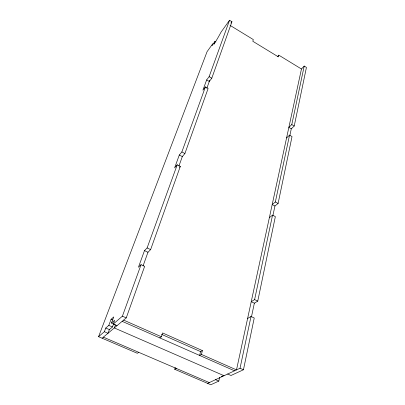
<?xml version="1.0" encoding="UTF-8"?>
<svg xmlns="http://www.w3.org/2000/svg" width="405" height="405" viewBox="0 0 405 405"><rect width="100%" height="100%" fill="white"/><g stroke="black" fill="none" stroke-linecap="round" stroke-linejoin="round"><path stroke-width="0.61" d="M227.65 374.028L230.992 375.491L243.456 369.765L254.239 318.001L251.024 316.482L247.602 318.477M251.434 316.978L254.355 303.183L257.757 301.102L275.354 216.619L272.55 215.136L269.365 217.662M272.914 215.546L274.939 205.998L278.103 203.431L292.025 136.581L289.534 135.154L286.573 137.953M289.793 135.852L291.281 128.82L294.227 126.006L306.433 67.422L304.211 66.061L301.457 69.002L236.505 369.897L201.417 354.421L199.604 355.428L200.602 351.611L202.404 350.588L162.592 332.945L161.408 336.773L159.778 337.897M207.618 383.383L240.028 368.251L251.024 316.482M254.355 303.183L251.227 301.69L254.608 299.589L272.55 215.136M274.939 205.998L272.2 204.535L275.349 201.958L289.534 135.154M291.281 128.82L288.846 127.413L291.782 124.588L304.211 66.061M175.238 367.502L174.732 369.299L210.813 384.75L218.796 381.085L219.652 377.425M201.417 354.421L202.404 350.588M301.457 69.002L278.817 55.166L278.377 56.877L252.801 41.275L253.327 39.584L230.07 25.368M102.116 338.21L126.249 317.884L144.641 266.358L141.056 264.673L138.439 267.244L144.499 250.599L147.116 247.936L177.213 164.81L180.296 166.44L150.614 249.617L147.972 252.264L143.061 265.938M178.954 165.959L182.311 156.613L184.903 153.535L208.124 88.462L205.416 86.908L202.915 90.168L206.636 79.957L209.122 76.677L229.549 20.25L231.944 21.718L211.78 78.216L209.279 81.481L206.636 79.957M206.833 88.3L209.709 80.296M117.004 325.671L113.273 324.041L122.406 316.183L141.056 264.673M177.213 164.81L174.626 167.852L179.304 155.009L181.875 151.921L205.416 86.908M115.486 324.739L114.316 327.939L224.036 375.713M113.273 324.041L114.661 320.284L111.476 323.058L114.625 324.435M138.743 352.33L137.341 353.292L98.567 336.692L104.379 331.695L107.998 333.254L109.36 329.594L112.443 326.967L113.668 323.646M111.476 323.058L113.754 316.923L111.081 319.292L108.803 325.382L105.756 328.035L104.379 331.695M215.895 41.993L214.964 41.437L213.916 44.226C216.589 40.318 218.827 36.177 221.1 32.061L229.549 20.25M98.567 336.692L207.077 51.668L212.681 43.831L212.053 45.492L214.964 41.437M230.916 23.146L231.944 21.718M179.552 167.305L180.296 166.44M277.714 56.442L278.817 55.166M174.732 369.299L176.291 368.434M221.211 376.69L223.297 375.718M103.371 337.157L209.309 382.593M215.546 379.682L218.796 381.085M105.756 328.035L109.36 329.594M108.803 325.382L112.443 326.967M111.081 319.292L112.625 319.975M123.616 320.102L161.408 336.773M122.153 321.332L234.546 370.808M122.406 316.183L126.249 317.884M240.028 368.251L243.456 369.765M161.534 334.338L200.602 351.611M144.499 250.599L147.972 252.264M147.116 247.936L150.614 249.617M254.608 299.589L257.757 301.102M179.304 155.009L182.311 156.613M181.875 151.921L184.903 153.535M275.349 201.958L278.103 203.431M209.122 76.677L211.78 78.216M291.782 124.588L294.227 126.006"/></g></svg>
